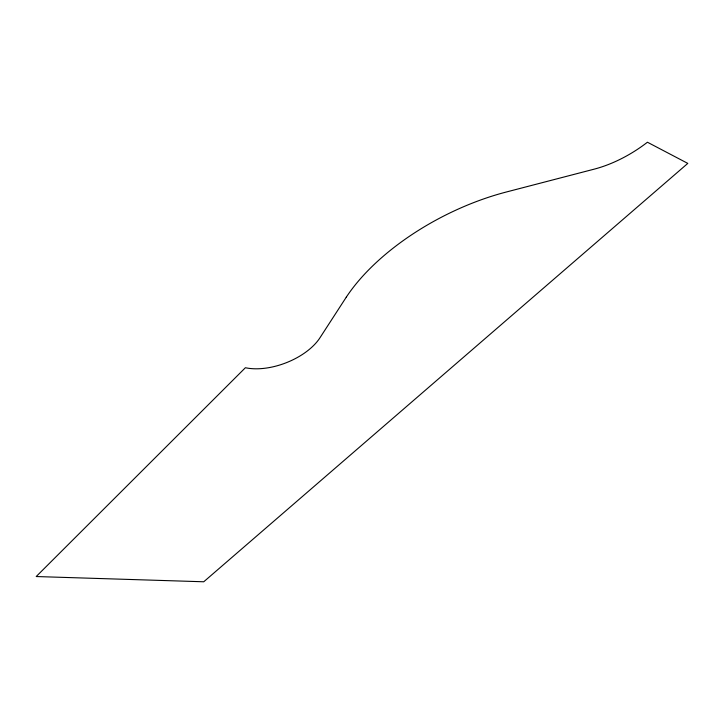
<?xml version="1.0" encoding="UTF-8"?>
<svg xmlns="http://www.w3.org/2000/svg" width="724" height="724" viewBox="0 0 724 724"><rect width="100%" height="100%" fill="white"/><g stroke="black" fill="none" stroke-linecap="round" stroke-linejoin="round"><path stroke-width="1.09" d="M346.262 297.193L319.927 337.827A51.105 27.711 -21.1 0 1 245.391 367.729L36.2 576.539L203.743 581.779L687.8 163.398L647.428 142.221A90.373 49.449 -34.3 0 1 594.051 169.19L506.221 192.032A165.633 83.414 -27 0 0 346.262 297.193"/></g></svg>
